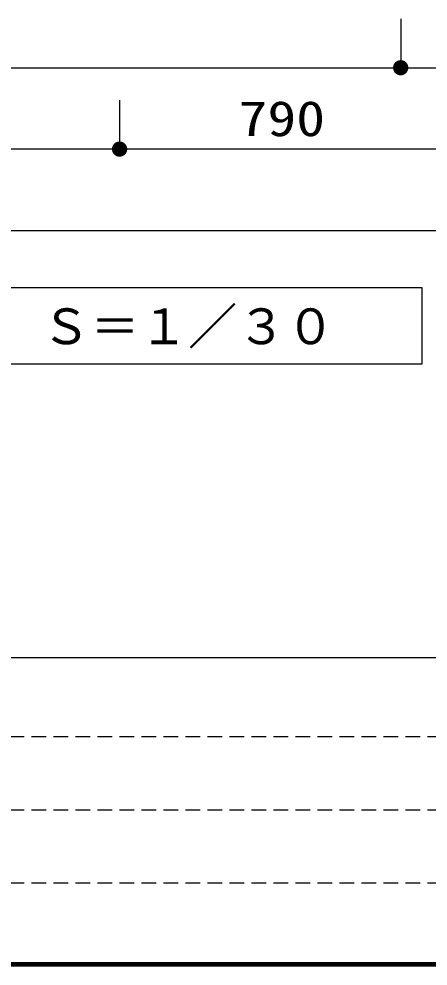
# Model space of a CAD drawing. Units: millimetres, scale not verified. Extents: x -8093 to 8093, y -5792 to 5792.
# Drawn here: x -4678 to -3674, y -5792 to -3464 of the extents above; entities that cross this region are included whole.
import ezdxf
from ezdxf.enums import TextEntityAlignment as Align

# ---------------------------------------------------------------- set-up
doc = ezdxf.new("R2010")
doc.units = ezdxf.units.MM
doc.header["$LTSCALE"] = 30
doc.linetypes.add('DASHED1', pattern=[1.8, 1.2, -0.6])
for name, color, linetype, lineweight in [('0-0_Axis_waku', 7, 'Continuous', 25), ('0-1_00クル-フ-0躯体', 3, 'Continuous', 25), ('0-4_00クル-フ-6寸法', 132, 'Continuous', 25)]:
    doc.layers.add(name, color=color, linetype=linetype, lineweight=lineweight)
doc.styles.add('ＭＳ ゴシック', font='')
doc.styles.get('ＭＳ ゴシック').set_extended_font_data('MS Gothic')

msp = doc.modelspace()

# ---------------------------------------------------------------- linework, layer by layer
at = {"layer": '0-0_Axis_waku'}
for p, q in [((-8085, -5034), (8085, -5034)), ((8093.4, -5792.4), (-8093.4, -5792.4)), ((8092.8, -5791.8), (-8092.8, -5791.8)), ((8092.2, -5791.2), (-8092.2, -5791.2)), ((8091.6, -5790.6), (-8091.6, -5790.6)), ((8091, -5790), (-8091, -5790)), ((8090.4, -5789.4), (-8090.4, -5789.4)), ((8089.8, -5788.8), (-8089.8, -5788.8)), ((8089.2, -5788.2), (-8089.2, -5788.2)), ((8088.6, -5787.6), (-8088.6, -5787.6)), ((8088, -5787), (-8088, -5787)), ((8087.4, -5786.4), (-8087.4, -5786.4)), ((8086.8, -5785.8), (-8086.8, -5785.8)), ((8086.2, -5785.2), (-8086.2, -5785.2)), ((8085.6, -5784.6), (-8085.6, -5784.6)), ((-8085, -5784), (8085, -5784))]:
    msp.add_line(p, q, dxfattribs=at)
at = {"layer": '0-0_Axis_waku', "linetype": 'DASHED1'}
for p, q in [((-75, -5229), (-8085, -5229)), ((-75, -5409), (-8085, -5409)), ((-75, -5589), (-8085, -5589))]:
    msp.add_line(p, q, dxfattribs=at)
at = {"layer": '0-1_00クル-フ-0躯体'}
msp.add_lwpolyline([(-3687.71, -4311.66), (-3687.71, -4125.35), (-5717.04, -4125.35), (-5717.04, -4311.66)], close=True, dxfattribs=at)
at = {"layer": '0-4_00クル-フ-6寸法', "color": 4}
for p, q in [((-3740.74, -3463.91), (-3740.74, -3583.91)), ((-3740.74, -3463.91), (-3740.74, -3583.91)), ((-5940.74, -3583.91), (-3740.74, -3583.91)), ((-3740.74, -3583.91), (-3640.74, -3583.91)), ((-4430.74, -3663.91), (-4430.74, -3783.91)), ((-4430.74, -3663.91), (-4430.74, -3783.91)), ((-4430.74, -3783.91), (-6040.74, -3783.91)), ((-3640.74, -3783.91), (-4430.74, -3783.91)), ((-6040.74, -3983.91), (-3640.74, -3983.91))]:
    msp.add_line(p, q, dxfattribs=at)
at = {"layer": '0-4_00クル-フ-6寸法'}
for points in [[(-3740.74, -3583.91), (-3759.49, -3583.91), (-3759.35, -3581.56)], [(-3740.74, -3583.91), (-3759.49, -3583.91), (-3759.35, -3581.56)], [(-3740.74, -3583.91), (-3759.35, -3586.26), (-3759.49, -3583.91)], [(-3740.74, -3583.91), (-3759.35, -3586.26), (-3759.49, -3583.91)], [(-3740.74, -3583.91), (-3759.35, -3581.56), (-3758.91, -3579.25)], [(-3740.74, -3583.91), (-3759.35, -3581.56), (-3758.91, -3579.25)], [(-3740.74, -3583.91), (-3758.91, -3588.57), (-3759.35, -3586.26)], [(-3740.74, -3583.91), (-3758.91, -3588.57), (-3759.35, -3586.26)], [(-3740.74, -3583.91), (-3758.91, -3579.25), (-3758.18, -3577.01)], [(-3740.74, -3583.91), (-3758.91, -3579.25), (-3758.18, -3577.01)], [(-3740.74, -3583.91), (-3758.18, -3590.81), (-3758.91, -3588.57)], [(-3740.74, -3583.91), (-3758.18, -3590.81), (-3758.91, -3588.57)], [(-3740.74, -3583.91), (-3758.18, -3577.01), (-3757.18, -3574.88)], [(-3740.74, -3583.91), (-3758.18, -3577.01), (-3757.18, -3574.88)], [(-3740.74, -3583.91), (-3757.18, -3592.94), (-3758.18, -3590.81)], [(-3740.74, -3583.91), (-3757.18, -3592.94), (-3758.18, -3590.81)], [(-3740.74, -3583.91), (-3757.18, -3574.88), (-3755.91, -3572.89)], [(-3740.74, -3583.91), (-3757.18, -3574.88), (-3755.91, -3572.89)], [(-3740.74, -3583.91), (-3755.91, -3594.93), (-3757.18, -3592.94)], [(-3740.74, -3583.91), (-3755.91, -3594.93), (-3757.18, -3592.94)], [(-3740.74, -3583.91), (-3755.91, -3572.89), (-3754.41, -3571.07)], [(-3740.74, -3583.91), (-3755.91, -3572.89), (-3754.41, -3571.07)], [(-3740.74, -3583.91), (-3754.41, -3596.74), (-3755.91, -3594.93)], [(-3740.74, -3583.91), (-3754.41, -3596.74), (-3755.91, -3594.93)], [(-3740.74, -3583.91), (-3754.41, -3571.07), (-3752.7, -3569.46)], [(-3740.74, -3583.91), (-3754.41, -3571.07), (-3752.7, -3569.46)], [(-3740.74, -3583.91), (-3752.7, -3598.36), (-3754.41, -3596.74)], [(-3740.74, -3583.91), (-3752.7, -3598.36), (-3754.41, -3596.74)], [(-3740.74, -3583.91), (-3752.7, -3569.46), (-3750.79, -3568.08)], [(-3740.74, -3583.91), (-3752.7, -3569.46), (-3750.79, -3568.08)], [(-3740.74, -3583.91), (-3750.79, -3599.74), (-3752.7, -3598.36)], [(-3740.74, -3583.91), (-3750.79, -3599.74), (-3752.7, -3598.36)], [(-3740.74, -3583.91), (-3750.79, -3568.08), (-3748.73, -3566.94)], [(-3740.74, -3583.91), (-3750.79, -3568.08), (-3748.73, -3566.94)], [(-3740.74, -3583.91), (-3748.73, -3600.87), (-3750.79, -3599.74)], [(-3740.74, -3583.91), (-3748.73, -3600.87), (-3750.79, -3599.74)], [(-3740.74, -3583.91), (-3748.73, -3566.94), (-3746.54, -3566.08)], [(-3740.74, -3583.91), (-3748.73, -3566.94), (-3746.54, -3566.08)], [(-3740.74, -3583.91), (-3746.54, -3601.74), (-3748.73, -3600.87)], [(-3740.74, -3583.91), (-3746.54, -3601.74), (-3748.73, -3600.87)], [(-3740.74, -3583.91), (-3746.54, -3566.08), (-3744.26, -3565.49)], [(-3740.74, -3583.91), (-3746.54, -3566.08), (-3744.26, -3565.49)], [(-3740.74, -3583.91), (-3744.26, -3602.33), (-3746.54, -3601.74)], [(-3740.74, -3583.91), (-3744.26, -3602.33), (-3746.54, -3601.74)], [(-3740.74, -3583.91), (-3744.26, -3565.49), (-3741.92, -3565.2)], [(-3740.74, -3583.91), (-3744.26, -3565.49), (-3741.92, -3565.2)], [(-3740.74, -3583.91), (-3741.92, -3602.62), (-3744.26, -3602.33)], [(-3740.74, -3583.91), (-3741.92, -3602.62), (-3744.26, -3602.33)], [(-3740.74, -3583.91), (-3741.92, -3565.2), (-3739.57, -3565.2)], [(-3740.74, -3583.91), (-3741.92, -3565.2), (-3739.57, -3565.2)], [(-3740.74, -3583.91), (-3739.57, -3602.62), (-3741.92, -3602.62)], [(-3740.74, -3583.91), (-3739.57, -3602.62), (-3741.92, -3602.62)], [(-3740.74, -3583.91), (-3739.57, -3565.2), (-3737.23, -3565.49)], [(-3740.74, -3583.91), (-3739.57, -3565.2), (-3737.23, -3565.49)], [(-3740.74, -3583.91), (-3737.23, -3565.49), (-3734.95, -3566.08)], [(-3740.74, -3583.91), (-3737.23, -3565.49), (-3734.95, -3566.08)], [(-3740.74, -3583.91), (-3734.95, -3566.08), (-3732.76, -3566.94)], [(-3740.74, -3583.91), (-3734.95, -3566.08), (-3732.76, -3566.94)], [(-3740.74, -3583.91), (-3732.76, -3566.94), (-3730.7, -3568.08)], [(-3740.74, -3583.91), (-3732.76, -3566.94), (-3730.7, -3568.08)], [(-3740.74, -3583.91), (-3730.7, -3568.08), (-3728.79, -3569.46)], [(-3740.74, -3583.91), (-3730.7, -3568.08), (-3728.79, -3569.46)], [(-3740.74, -3583.91), (-3728.79, -3569.46), (-3727.08, -3571.07)], [(-3740.74, -3583.91), (-3728.79, -3569.46), (-3727.08, -3571.07)], [(-3740.74, -3583.91), (-3727.08, -3571.07), (-3725.58, -3572.89)], [(-3740.74, -3583.91), (-3727.08, -3571.07), (-3725.58, -3572.89)], [(-3740.74, -3583.91), (-3725.58, -3572.89), (-3724.31, -3574.88)], [(-3740.74, -3583.91), (-3725.58, -3572.89), (-3724.31, -3574.88)], [(-3740.74, -3583.91), (-3724.31, -3574.88), (-3723.31, -3577.01)], [(-3740.74, -3583.91), (-3724.31, -3574.88), (-3723.31, -3577.01)], [(-3740.74, -3583.91), (-3723.31, -3577.01), (-3722.58, -3579.25)], [(-3740.74, -3583.91), (-3723.31, -3577.01), (-3722.58, -3579.25)], [(-3740.74, -3583.91), (-3722.58, -3579.25), (-3722.14, -3581.56)], [(-3740.74, -3583.91), (-3722.58, -3579.25), (-3722.14, -3581.56)], [(-3740.74, -3583.91), (-3722.14, -3581.56), (-3721.99, -3583.91)], [(-3740.74, -3583.91), (-3722.14, -3581.56), (-3721.99, -3583.91)], [(-3740.74, -3583.91), (-3737.23, -3602.33), (-3739.57, -3602.62)], [(-3740.74, -3583.91), (-3734.95, -3601.74), (-3737.23, -3602.33)], [(-3740.74, -3583.91), (-3732.76, -3600.87), (-3734.95, -3601.74)], [(-3740.74, -3583.91), (-3730.7, -3599.74), (-3732.76, -3600.87)], [(-3740.74, -3583.91), (-3728.79, -3598.36), (-3730.7, -3599.74)], [(-3740.74, -3583.91), (-3727.08, -3596.74), (-3728.79, -3598.36)], [(-3740.74, -3583.91), (-3725.58, -3594.93), (-3727.08, -3596.74)], [(-3740.74, -3583.91), (-3724.31, -3592.94), (-3725.58, -3594.93)], [(-3740.74, -3583.91), (-3723.31, -3590.81), (-3724.31, -3592.94)], [(-3740.74, -3583.91), (-3722.58, -3588.57), (-3723.31, -3590.81)], [(-3740.74, -3583.91), (-3722.14, -3586.26), (-3722.58, -3588.57)], [(-3740.74, -3583.91), (-3721.99, -3583.91), (-3722.14, -3586.26)], [(-3740.74, -3583.91), (-3737.23, -3602.33), (-3739.57, -3602.62)], [(-3740.74, -3583.91), (-3734.95, -3601.74), (-3737.23, -3602.33)], [(-3740.74, -3583.91), (-3732.76, -3600.87), (-3734.95, -3601.74)], [(-3740.74, -3583.91), (-3730.7, -3599.74), (-3732.76, -3600.87)], [(-3740.74, -3583.91), (-3728.79, -3598.36), (-3730.7, -3599.74)], [(-3740.74, -3583.91), (-3727.08, -3596.74), (-3728.79, -3598.36)], [(-3740.74, -3583.91), (-3725.58, -3594.93), (-3727.08, -3596.74)], [(-3740.74, -3583.91), (-3724.31, -3592.94), (-3725.58, -3594.93)], [(-3740.74, -3583.91), (-3723.31, -3590.81), (-3724.31, -3592.94)], [(-3740.74, -3583.91), (-3722.58, -3588.57), (-3723.31, -3590.81)], [(-3740.74, -3583.91), (-3722.14, -3586.26), (-3722.58, -3588.57)], [(-3740.74, -3583.91), (-3721.99, -3583.91), (-3722.14, -3586.26)], [(-4430.74, -3783.91), (-4445.91, -3772.89), (-4444.41, -3771.07)], [(-4430.74, -3783.91), (-4445.91, -3772.89), (-4444.41, -3771.07)], [(-4430.74, -3783.91), (-4444.41, -3771.07), (-4442.7, -3769.46)], [(-4430.74, -3783.91), (-4444.41, -3771.07), (-4442.7, -3769.46)], [(-4430.74, -3783.91), (-4442.7, -3769.46), (-4440.79, -3768.08)], [(-4430.74, -3783.91), (-4442.7, -3769.46), (-4440.79, -3768.08)], [(-4430.74, -3783.91), (-4440.79, -3768.08), (-4438.73, -3766.94)], [(-4430.74, -3783.91), (-4440.79, -3768.08), (-4438.73, -3766.94)], [(-4430.74, -3783.91), (-4438.73, -3766.94), (-4436.54, -3766.08)], [(-4430.74, -3783.91), (-4438.73, -3766.94), (-4436.54, -3766.08)], [(-4430.74, -3783.91), (-4436.54, -3766.08), (-4434.26, -3765.49)], [(-4430.74, -3783.91), (-4436.54, -3766.08), (-4434.26, -3765.49)], [(-4430.74, -3783.91), (-4434.26, -3765.49), (-4431.92, -3765.2)], [(-4430.74, -3783.91), (-4434.26, -3765.49), (-4431.92, -3765.2)], [(-4430.74, -3783.91), (-4431.92, -3765.2), (-4429.57, -3765.2)], [(-4430.74, -3783.91), (-4431.92, -3765.2), (-4429.57, -3765.2)], [(-4430.74, -3783.91), (-4429.57, -3765.2), (-4427.23, -3765.49)], [(-4430.74, -3783.91), (-4429.57, -3765.2), (-4427.23, -3765.49)], [(-4430.74, -3783.91), (-4427.23, -3765.49), (-4424.95, -3766.08)], [(-4430.74, -3783.91), (-4427.23, -3765.49), (-4424.95, -3766.08)], [(-4430.74, -3783.91), (-4424.95, -3766.08), (-4422.76, -3766.94)], [(-4430.74, -3783.91), (-4424.95, -3766.08), (-4422.76, -3766.94)], [(-4430.74, -3783.91), (-4422.76, -3766.94), (-4420.7, -3768.08)], [(-4430.74, -3783.91), (-4422.76, -3766.94), (-4420.7, -3768.08)], [(-4430.74, -3783.91), (-4420.7, -3768.08), (-4418.79, -3769.46)], [(-4430.74, -3783.91), (-4420.7, -3768.08), (-4418.79, -3769.46)], [(-4430.74, -3783.91), (-4418.79, -3769.46), (-4417.08, -3771.07)], [(-4430.74, -3783.91), (-4418.79, -3769.46), (-4417.08, -3771.07)], [(-4430.74, -3783.91), (-4417.08, -3771.07), (-4415.58, -3772.89)], [(-4430.74, -3783.91), (-4417.08, -3771.07), (-4415.58, -3772.89)], [(-4430.74, -3783.91), (-4449.49, -3783.91), (-4449.35, -3781.56)], [(-4430.74, -3783.91), (-4449.49, -3783.91), (-4449.35, -3781.56)], [(-4430.74, -3783.91), (-4449.35, -3786.26), (-4449.49, -3783.91)], [(-4430.74, -3783.91), (-4449.35, -3786.26), (-4449.49, -3783.91)], [(-4430.74, -3783.91), (-4449.35, -3781.56), (-4448.91, -3779.25)], [(-4430.74, -3783.91), (-4449.35, -3781.56), (-4448.91, -3779.25)], [(-4430.74, -3783.91), (-4448.91, -3788.57), (-4449.35, -3786.26)], [(-4430.74, -3783.91), (-4448.91, -3788.57), (-4449.35, -3786.26)], [(-4430.74, -3783.91), (-4448.91, -3779.25), (-4448.18, -3777.01)], [(-4430.74, -3783.91), (-4448.91, -3779.25), (-4448.18, -3777.01)], [(-4430.74, -3783.91), (-4448.18, -3790.81), (-4448.91, -3788.57)], [(-4430.74, -3783.91), (-4448.18, -3790.81), (-4448.91, -3788.57)], [(-4430.74, -3783.91), (-4448.18, -3777.01), (-4447.18, -3774.88)], [(-4430.74, -3783.91), (-4448.18, -3777.01), (-4447.18, -3774.88)], [(-4430.74, -3783.91), (-4447.18, -3792.94), (-4448.18, -3790.81)], [(-4430.74, -3783.91), (-4447.18, -3792.94), (-4448.18, -3790.81)], [(-4430.74, -3783.91), (-4447.18, -3774.88), (-4445.91, -3772.89)], [(-4430.74, -3783.91), (-4447.18, -3774.88), (-4445.91, -3772.89)], [(-4430.74, -3783.91), (-4445.91, -3794.93), (-4447.18, -3792.94)], [(-4430.74, -3783.91), (-4445.91, -3794.93), (-4447.18, -3792.94)], [(-4430.74, -3783.91), (-4444.41, -3796.74), (-4445.91, -3794.93)], [(-4430.74, -3783.91), (-4444.41, -3796.74), (-4445.91, -3794.93)], [(-4430.74, -3783.91), (-4442.7, -3798.36), (-4444.41, -3796.74)], [(-4430.74, -3783.91), (-4442.7, -3798.36), (-4444.41, -3796.74)], [(-4430.74, -3783.91), (-4440.79, -3799.74), (-4442.7, -3798.36)], [(-4430.74, -3783.91), (-4440.79, -3799.74), (-4442.7, -3798.36)], [(-4430.74, -3783.91), (-4438.73, -3800.87), (-4440.79, -3799.74)], [(-4430.74, -3783.91), (-4438.73, -3800.87), (-4440.79, -3799.74)], [(-4430.74, -3783.91), (-4436.54, -3801.74), (-4438.73, -3800.87)], [(-4430.74, -3783.91), (-4436.54, -3801.74), (-4438.73, -3800.87)], [(-4430.74, -3783.91), (-4434.26, -3802.33), (-4436.54, -3801.74)], [(-4430.74, -3783.91), (-4434.26, -3802.33), (-4436.54, -3801.74)], [(-4430.74, -3783.91), (-4431.92, -3802.62), (-4434.26, -3802.33)], [(-4430.74, -3783.91), (-4431.92, -3802.62), (-4434.26, -3802.33)], [(-4430.74, -3783.91), (-4429.57, -3802.62), (-4431.92, -3802.62)], [(-4430.74, -3783.91), (-4429.57, -3802.62), (-4431.92, -3802.62)], [(-4430.74, -3783.91), (-4415.58, -3772.89), (-4414.31, -3774.88)], [(-4430.74, -3783.91), (-4415.58, -3772.89), (-4414.31, -3774.88)], [(-4430.74, -3783.91), (-4414.31, -3774.88), (-4413.31, -3777.01)], [(-4430.74, -3783.91), (-4414.31, -3774.88), (-4413.31, -3777.01)], [(-4430.74, -3783.91), (-4413.31, -3777.01), (-4412.58, -3779.25)], [(-4430.74, -3783.91), (-4413.31, -3777.01), (-4412.58, -3779.25)], [(-4430.74, -3783.91), (-4412.58, -3779.25), (-4412.14, -3781.56)], [(-4430.74, -3783.91), (-4412.58, -3779.25), (-4412.14, -3781.56)], [(-4430.74, -3783.91), (-4412.14, -3781.56), (-4411.99, -3783.91)], [(-4430.74, -3783.91), (-4412.14, -3781.56), (-4411.99, -3783.91)], [(-4430.74, -3783.91), (-4427.23, -3802.33), (-4429.57, -3802.62)], [(-4430.74, -3783.91), (-4424.95, -3801.74), (-4427.23, -3802.33)], [(-4430.74, -3783.91), (-4422.76, -3800.87), (-4424.95, -3801.74)], [(-4430.74, -3783.91), (-4420.7, -3799.74), (-4422.76, -3800.87)], [(-4430.74, -3783.91), (-4418.79, -3798.36), (-4420.7, -3799.74)], [(-4430.74, -3783.91), (-4417.08, -3796.74), (-4418.79, -3798.36)], [(-4430.74, -3783.91), (-4415.58, -3794.93), (-4417.08, -3796.74)], [(-4430.74, -3783.91), (-4414.31, -3792.94), (-4415.58, -3794.93)], [(-4430.74, -3783.91), (-4413.31, -3790.81), (-4414.31, -3792.94)], [(-4430.74, -3783.91), (-4412.58, -3788.57), (-4413.31, -3790.81)], [(-4430.74, -3783.91), (-4412.14, -3786.26), (-4412.58, -3788.57)], [(-4430.74, -3783.91), (-4411.99, -3783.91), (-4412.14, -3786.26)], [(-4430.74, -3783.91), (-4427.23, -3802.33), (-4429.57, -3802.62)], [(-4430.74, -3783.91), (-4424.95, -3801.74), (-4427.23, -3802.33)], [(-4430.74, -3783.91), (-4422.76, -3800.87), (-4424.95, -3801.74)], [(-4430.74, -3783.91), (-4420.7, -3799.74), (-4422.76, -3800.87)], [(-4430.74, -3783.91), (-4418.79, -3798.36), (-4420.7, -3799.74)], [(-4430.74, -3783.91), (-4417.08, -3796.74), (-4418.79, -3798.36)], [(-4430.74, -3783.91), (-4415.58, -3794.93), (-4417.08, -3796.74)], [(-4430.74, -3783.91), (-4414.31, -3792.94), (-4415.58, -3794.93)], [(-4430.74, -3783.91), (-4413.31, -3790.81), (-4414.31, -3792.94)], [(-4430.74, -3783.91), (-4412.58, -3788.57), (-4413.31, -3790.81)], [(-4430.74, -3783.91), (-4412.14, -3786.26), (-4412.58, -3788.57)], [(-4430.74, -3783.91), (-4411.99, -3783.91), (-4412.14, -3786.26)]]:
    msp.add_solid(points, dxfattribs=at)

# ---------------------------------------------------------------- texts
at = {"layer": '0-1_00クル-フ-0躯体', "color": 4, "style": 'ＭＳ ゴシック'}
msp.add_text('Ｓ＝１／３０', height=87.98, dxfattribs=at).set_placement((-4622.24, -4289.95), align=Align.BOTTOM_LEFT)
at = {"layer": '0-4_00クル-フ-6寸法', "color": 3, "style": 'ＭＳ ゴシック', "width": 1.2}
msp.add_text('790', height=86.66, dxfattribs=at).set_placement((-4138.6, -3778.06), align=Align.BOTTOM_LEFT)

doc.saveas('drawing.dxf')
